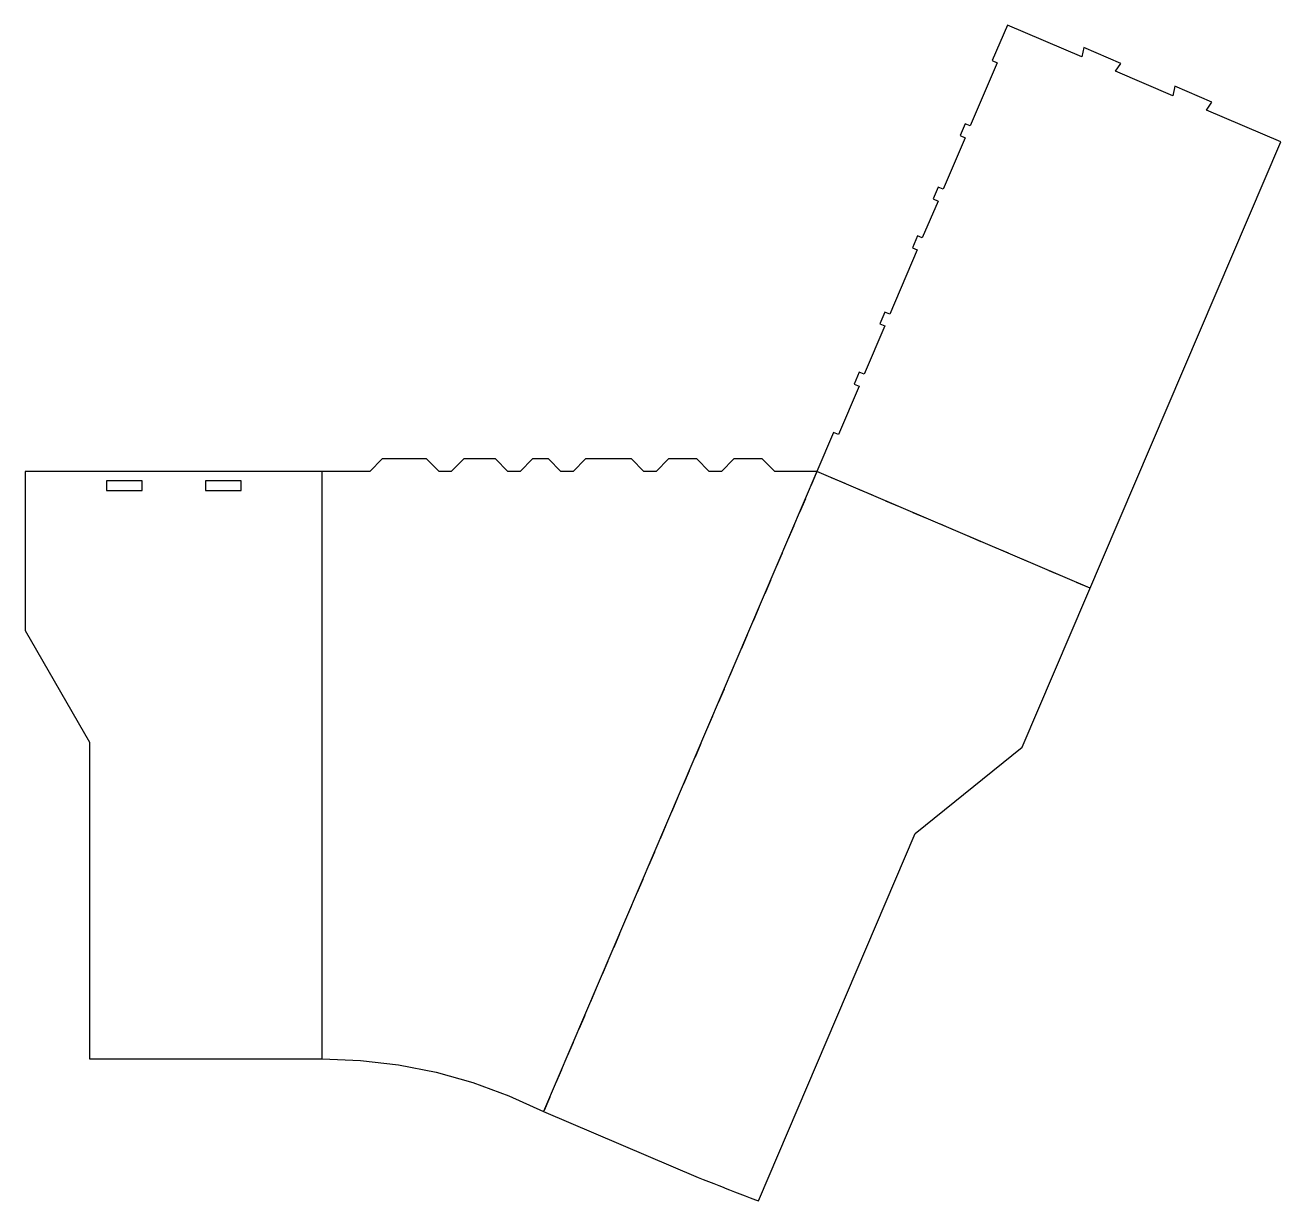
# Model space of a CAD drawing. Header units: metres. Extents: x 0 to 425, y 0 to 398.
import ezdxf

# ---------------------------------------------------------------- set-up
doc = ezdxf.new("R2010")
doc.units = ezdxf.units.M

msp = doc.modelspace()

# ---------------------------------------------------------------- linework, layer by layer
at = {"layer": 'CUT'}
for points in [[(-0.075, 192.79043), (21.74023, 155.00535), (21.74023, 47.9464), (100.37783, 47.9464), (113.30632, 47.44122), (126.15452, 45.92892), (138.84554, 43.41868), (151.30199, 39.9258), (163.4479, 35.47159), (175.21152, 30.08214), (227.4396, 7.78149), (229.20969, 7.10142), (230.094, 6.76141), (231.86244, 6.08091), (232.74658, 5.74043), (234.51468, 5.05902), (235.39864, 4.7181), (237.1664, 4.0358), (238.0502, 3.69444), (239.81763, 3.01127), (240.70127, 2.66947), (242.46838, 1.98545), (243.35185, 1.64323), (245.11864, 0.95838), (246.88523, 0.27299), (247.83608, -0.09617), (300.87784, 124.12778), (337.07437, 153.34632), (424.50098, 358.09969), (399.30487, 368.85805), (401.20053, 371.50095), (388.61298, 376.87565), (388.01508, 373.67862), (368.53285, 381.99724), (370.42851, 384.64014), (357.84096, 390.01484), (357.24306, 386.81781), (332.04695, 397.57617), (326.91258, 385.55145), (328.56799, 384.84462), (319.45638, 363.5052), (317.80097, 364.21204), (316.09279, 360.21146), (317.7482, 359.50463), (310.30922, 342.08254), (308.65381, 342.78937), (306.94563, 338.7888), (308.60104, 338.08196), (303.26075, 325.57498), (301.60534, 326.28182), (299.89715, 322.28124), (301.55256, 321.57441), (292.26553, 299.82416), (290.61012, 300.53099), (288.90194, 296.53042), (290.55735, 295.82358), (283.57413, 279.46886), (281.91872, 280.1757), (280.21053, 276.17512), (281.86594, 275.46829), (274.88272, 259.11357), (273.22731, 259.82041), (267.59914, 246.63954), (253.37321, 246.63954), (249.17321, 250.83954), (239.57788, 250.83954), (235.37788, 246.63954), (231.24001, 246.63954), (227.04001, 250.83954), (217.44468, 250.83954), (213.24468, 246.63954), (209.10682, 246.63954), (204.90682, 250.83954), (189.44468, 250.83954), (185.24468, 246.63954), (181.10682, 246.63954), (176.90682, 250.83954), (171.4953, 250.83954), (167.2953, 246.63954), (163.15744, 246.63954), (158.95744, 250.83954), (148.2015, 250.83954), (144.0015, 246.63954), (139.86363, 246.63954), (135.66363, 250.83954), (120.64823, 250.83954), (116.44823, 246.63954), (-0.075, 246.63954), (-0.075, 192.79043)], [(27.43476, 240.18954), (39.48476, 240.18954), (39.48476, 243.41454), (27.43476, 243.41454), (27.43476, 240.18954)], [(60.89453, 240.18954), (72.94453, 240.18954), (72.94453, 243.41454), (60.89453, 243.41454), (60.89453, 240.18954)]]:
    msp.add_lwpolyline(points, close=True, dxfattribs=at)
at = {"layer": 'SCORE'}
for p, q in [((267.64881, 246.56454), (265.68538, 241.96617)), ((267.99763, 246.41559), (267.64881, 246.56454)), ((100.37929, 238.0214), (100.37929, 243.0214)), ((277.19436, 242.48873), (272.59599, 244.45216)), ((286.39108, 238.56187), (281.79272, 240.5253)), ((263.72194, 237.36781), (261.75851, 232.76945)), ((295.58781, 234.635), (290.98944, 236.59844)), ((100.37929, 228.0214), (100.37929, 233.0214)), ((304.78453, 230.70814), (300.18617, 232.67157)), ((259.79508, 228.17109), (257.83165, 223.57272)), ((313.98125, 226.78128), (309.38289, 228.74471)), ((100.37929, 218.0214), (100.37929, 223.0214)), ((323.17798, 222.85441), (318.57962, 224.81785)), ((332.3747, 218.92755), (327.77634, 220.89098)), ((255.86822, 218.97436), (253.90479, 214.376)), ((341.57143, 215.00069), (336.97307, 216.96412)), ((100.37929, 208.0214), (100.37929, 213.0214)), ((350.76815, 211.07383), (346.16979, 213.03726)), ((251.94135, 209.77764), (249.97792, 205.17927)), ((359.96488, 207.14696), (355.36652, 209.11039)), ((100.37929, 198.0214), (100.37929, 203.0214)), ((248.01449, 200.58091), (246.05106, 195.98255)), ((100.37929, 188.0214), (100.37929, 193.0214)), ((244.08763, 191.38419), (242.1242, 186.78583)), ((100.37929, 178.0214), (100.37929, 183.0214)), ((240.16077, 182.18746), (238.19733, 177.5891)), ((100.37929, 168.0214), (100.37929, 173.0214)), ((236.2339, 172.99074), (234.27047, 168.39238)), ((100.37929, 158.0214), (100.37929, 163.0214)), ((232.30704, 163.79401), (230.34361, 159.19565)), ((100.37929, 148.0214), (100.37929, 153.0214)), ((228.38018, 154.59729), (226.41674, 149.99893)), ((224.45331, 145.40056), (222.48988, 140.8022)), ((100.37929, 138.0214), (100.37929, 143.0214)), ((220.52645, 136.20384), (218.56302, 131.60548)), ((100.37929, 128.0214), (100.37929, 133.0214)), ((216.59959, 127.00711), (214.63615, 122.40875)), ((100.37929, 118.0214), (100.37929, 123.0214)), ((212.67272, 117.81039), (210.70929, 113.21203)), ((100.37929, 108.0214), (100.37929, 113.0214)), ((208.74586, 108.61367), (206.78243, 104.0153)), ((100.37929, 98.0214), (100.37929, 103.0214)), ((204.819, 99.41694), (202.85556, 94.81858)), ((100.37929, 88.0214), (100.37929, 93.0214)), ((200.89213, 90.22022), (198.9287, 85.62185)), ((100.37929, 78.0214), (100.37929, 83.0214)), ((196.96527, 81.02349), (195.00184, 76.42513)), ((100.37929, 68.0214), (100.37929, 73.0214)), ((193.03841, 71.82677), (191.07498, 67.2284)), ((100.37929, 58.0214), (100.37929, 63.0214)), ((189.11154, 62.63004), (187.14811, 58.03168)), ((100.37929, 48.0214), (100.37929, 53.0214)), ((185.18468, 53.43332), (183.22125, 48.83495)), ((181.25782, 44.23659), (179.29439, 39.63823)), ((177.33095, 35.03987), (175.36752, 30.44151))]:
    msp.add_line(p, q, dxfattribs=at)
at = {"layer": 'SCORE2'}
for p, q in [((100.37929, 48.0214), (100.37929, 246.56454)), ((267.64881, 246.56454), (175.24312, 30.15016)), ((359.96488, 207.14696), (267.64881, 246.56454))]:
    msp.add_line(p, q, dxfattribs=at)

doc.saveas('drawing.dxf')
